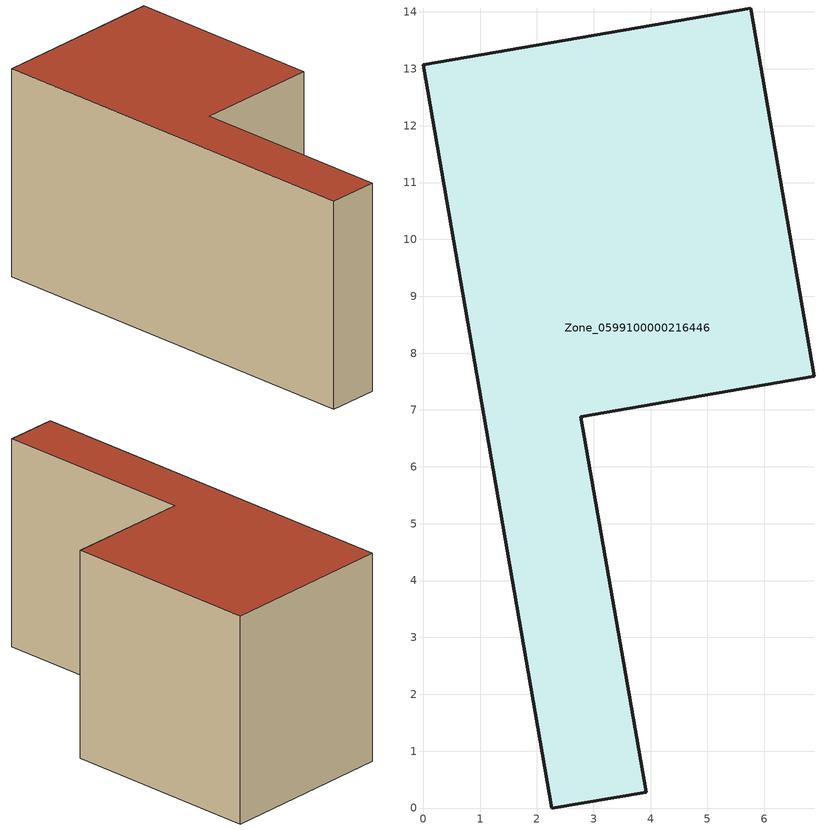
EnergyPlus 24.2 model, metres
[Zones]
Zone_0599100000216446
 floor ground (C_G): 0,13.07 5.76,14.07 6.88,7.59 2.77,6.88 3.92,0.28 2.26,0 z0
 wall outside (C_F): 5.76,14.07 0,13.07 2.26,0 3.92,0.28 2.77,6.88 6.88,7.59 5.76,14.07 z0:6.98
 roof outside (C_R): 0,13.07 2.26,0 3.92,0.28 2.77,6.88 6.88,7.59 5.76,14.07 z6.98
[BUILDING]
Pand.0599100000216446: North Axis=0; Terrain=City; Loads Convergence Tolerance Value=0.04; Temperature Convergence Tolerance Value=0.4; Solar Distribution=FullExterior; Maximum Number of Warmup Days=25; Minimum Number of Warmup Days=1
[Site:Location]
Rotterdam.The.Hague.AP_ZH_NLD Design_Conditions: Latitude=51.96; Longitude=4.45; Time Zone=1; Elevation=-4.5
[SITE:GROUNDTEMPERATURE:BUILDINGSURFACE]
18, 18, 18, 18, 18, 18, 18, 18, 18, 18, 18, 18
[MATERIAL] Thermal Absorptance=0.9; Solar Absorptance=0.7; Visible Absorptance=0.7
Name | Roughness | Thickness | Conductivity | Density | Specific Heat
G.TI.1946 | MediumSmooth | 0.15 | 1 | 540 | 1210
F.TI.1946 | Rough | 0.3 | 0.857143 | 1920 | 840
R.TI.1946 | MediumRough | 0.2 | 0.1 | 1500 | 1000
[CONSTRUCTION]
C_G: G.TI.1946
C_F: F.TI.1946
C_R: R.TI.1946
[ZONE]
Zone_0599100000216446: Type=1; Multiplier=1; Ceiling Height=Autocalculate; Volume=Autocalculate; Floor Area=autocalculate; Part of Total Floor Area=Yes
[ZONEINFILTRATION:DESIGNFLOWRATE]
Infil_Zone_0599100000216446: Zone or ZoneList or Space or SpaceList=Zone_0599100000216446; Schedule=AlwaysOn; Design Flow Rate Calculation Method=Flow/Area; Flow Rate per Floor Area=0.003; Constant Term Coefficient=1; Temperature Term Coefficient=0; Velocity Term Coefficient=0; Velocity Squared Term Coefficient=0
[HVACTEMPLATE:ZONE:IDEALLOADSAIRSYSTEM]
Zone_0599100000216446: Maximum Heating Supply Air Temperature=50; Minimum Cooling Supply Air Temperature=13; Maximum Heating Supply Air Humidity Ratio=0.0156; Minimum Cooling Supply Air Humidity Ratio=0.0077; Heating Limit=NoLimit; Cooling Limit=NoLimit; Dehumidification Control Type=ConstantSensibleHeatRatio; Cooling Sensible Heat Ratio=0.7; Dehumidification Setpoint=60; Humidification Control Type=None; Humidification Setpoint=30; Outdoor Air Method=None; Outdoor Air Flow Rate per Person=0.00944; Outdoor Air Flow Rate per Zone Floor Area=0; Outdoor Air Flow Rate per Zone=0; Demand Controlled Ventilation Type=None; Outdoor Air Economizer Type=NoEconomizer; Heat Recovery Type=None; Sensible Heat Recovery Effectiveness=0.7; Latent Heat Recovery Effectiveness=0.65
[ZONECONTROL:THERMOSTAT]
ThermostatControl_Zone_0599100000216446: Zone or ZoneList=Zone_0599100000216446; Control Type Schedule=DualSetpointControlType; Control 1=Thermostat_Zone_0599100000216446; Temperature Difference Between Cutout And Setpoint=0
[THERMOSTATSETPOINT:DUALSETPOINT]
Thermostat_Zone_0599100000216446: Heating Setpoint Temperature Schedule=HeatingSetpoint_Zone_0599100000216446; Cooling Setpoint Temperature Schedule=CoolingSetpoint_Zone_0599100000216446
[SCHEDULE:COMPACT]
HeatingSetpoint_Zone_0599100000216446: Through: 12/31, For: AllDays, Until: 24:00, 21
CoolingSetpoint_Zone_0599100000216446: Through: 12/31, For: AllDays, Until: 24:00, 24
DualSetpointControlType: Through: 12/31, For: AllDays, Until: 24:00, 4
AlwaysOn: Through: 12/31, For: AllDays, Until: 24:00, 1
